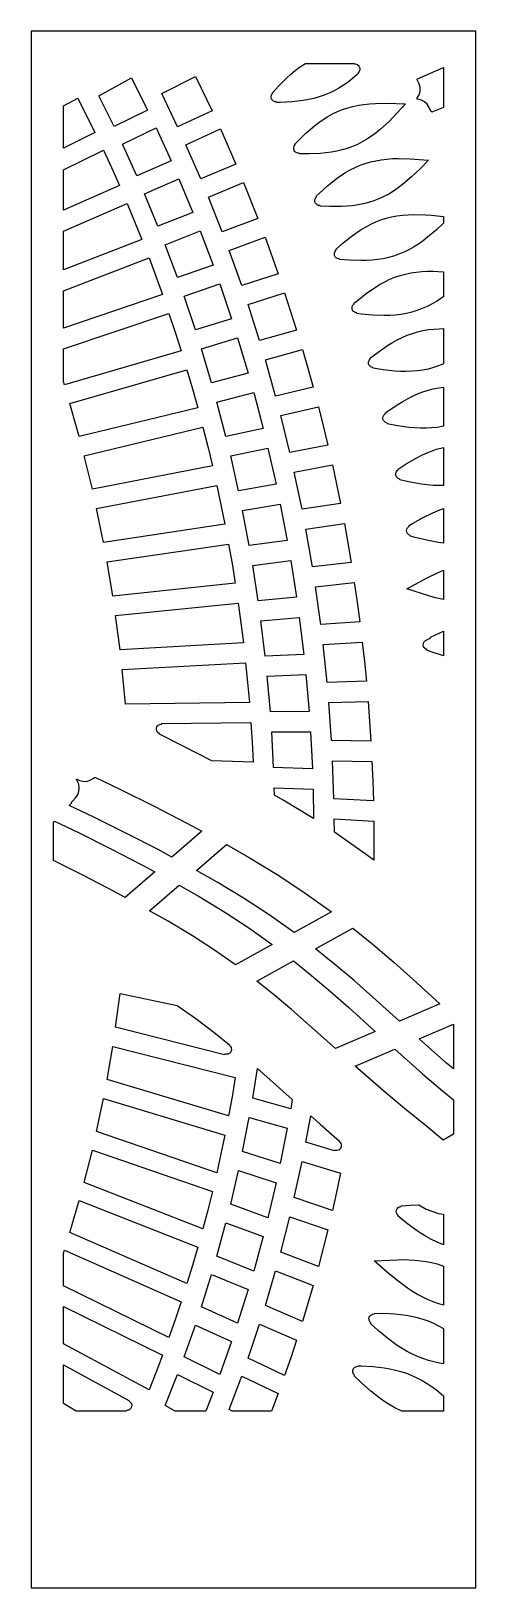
# Model space of a CAD drawing. Extents: x 0 to 400, y 0 to 1400.
import ezdxf

# ---------------------------------------------------------------- set-up
doc = ezdxf.new("R2010")
doc.units = 0
doc.layers.add('CUT', color=1, linetype='CONTINUOUS')
doc.layers.add('OUTLINE', color=7, linetype='CONTINUOUS')

msp = doc.modelspace()

# ---------------------------------------------------------------- linework, layer by layer
at = {"layer": 'CUT'}
for points in [[(117.48, 1343.77), (147.83, 1359.34), (162.75, 1328.35), (131.78, 1313.91)], [(216, 1341.81), (216.49, 1342.99), (217.11, 1343.89), (217.14, 1344.12), (216.94, 1344.51), (222.68, 1350.85), (229.91, 1358.02), (233.64, 1361.37), (237.47, 1364.54), (241.4, 1367.49), (246.75, 1371), (290.6, 1371), (290.76, 1370.59), (290.95, 1370.45), (292.49, 1370.21), (293.29, 1369.87), (294.02, 1369.38), (294.88, 1368.41), (295.42, 1367.22), (295.53, 1366.8), (295.6, 1365.93), (295.5, 1365.07), (295.03, 1363.84), (294.1, 1362.61), (294.06, 1362.38), (294.23, 1361.98), (292.8, 1360.62), (288.97, 1357.26), (285.03, 1354.14), (280.99, 1351.26), (276.84, 1348.63), (272.57, 1346.28), (268.2, 1344.19), (263.7, 1342.37), (259.1, 1340.81), (254.38, 1339.5), (249.57, 1338.42), (244.67, 1337.57), (234.62, 1336.41), (224.35, 1335.82), (220.85, 1335.74), (220.68, 1336.14), (220.49, 1336.27), (219.11, 1336.48), (217.94, 1336.99), (217.26, 1337.51), (216.69, 1338.15), (216.26, 1338.88), (215.9, 1340.12), (215.87, 1340.96)], [(347.31, 1356.71), (347.61, 1356.98), (347.53, 1357.17), (371, 1367.41), (371, 1331.28), (360.51, 1327.1), (360.42, 1327.32), (360.02, 1327.28), (359.67, 1327.55), (358.02, 1331.35), (356.31, 1334.19), (353.94, 1336.46), (351.07, 1338.02), (347.88, 1338.79), (347.44, 1338.82), (347.24, 1338.95), (347.1, 1339.14), (347.09, 1339.61), (347.35, 1339.93), (349, 1342.78), (349.84, 1345.97), (349.81, 1349.26), (348.9, 1352.47), (347.28, 1356.22)], [(90.34, 1357.87), (104.76, 1328.95), (74.55, 1314.11), (60.75, 1341.93)], [(57.44, 1308.85), (29, 1294.81), (29, 1332.7), (42, 1339.8)], [(236.65, 1296.63), (237.54, 1297.9), (237.57, 1298.13), (237.38, 1298.52), (239.75, 1300.99), (247.13, 1308.16), (254.77, 1314.78), (258.72, 1317.81), (262.76, 1320.63), (266.92, 1323.21), (271.18, 1325.55), (275.57, 1327.62), (280.08, 1329.44), (284.71, 1330.98), (289.47, 1332.27), (294.34, 1333.3), (299.33, 1334.08), (304.42, 1334.64), (309.61, 1334.99), (320.23, 1335.17), (336.57, 1334.6), (329.3, 1326.55), (321.87, 1318.86), (314.19, 1311.81), (310.23, 1308.58), (306.18, 1305.59), (302.02, 1302.86), (297.77, 1300.38), (293.41, 1298.18), (288.94, 1296.25), (284.36, 1294.59), (279.68, 1293.19), (274.91, 1292.06), (270.04, 1291.16), (265.08, 1290.49), (260.05, 1290.01), (249.81, 1289.55), (241.11, 1289.62), (240.96, 1290.02), (240.77, 1290.16), (239.28, 1290.41), (238.48, 1290.74), (237.78, 1291.21), (237.17, 1291.82), (236.7, 1292.53), (236.37, 1293.31), (236.2, 1294.14), (236.19, 1295), (236.35, 1295.83)], [(112.36, 1313.02), (125.87, 1283.43), (95, 1269.78), (82.08, 1298.24)], [(170.21, 1312.16), (184.13, 1280.47), (152.51, 1267.25), (139.17, 1297.77)], [(29, 1275.37), (64.97, 1293.03), (72.24, 1277.23), (79.35, 1261.31), (29, 1239.12)], [(255.19, 1246.83), (255.13, 1247.68), (255.35, 1248.94), (255.69, 1249.72), (256.61, 1250.94), (256.65, 1251.17), (256.48, 1251.58), (258.97, 1253.99), (266.62, 1260.91), (274.5, 1267.26), (278.57, 1270.15), (282.72, 1272.82), (286.98, 1275.26), (291.34, 1277.44), (295.81, 1279.36), (300.4, 1281.01), (305.11, 1282.38), (309.92, 1283.49), (314.86, 1284.34), (319.89, 1284.94), (325.03, 1285.31), (330.25, 1285.47), (340.93, 1285.25), (357.33, 1284.07), (349.76, 1276.26), (342.05, 1268.83), (334.11, 1262.05), (330.02, 1258.97), (325.85, 1256.12), (321.59, 1253.53), (317.24, 1251.21), (312.78, 1249.16), (308.23, 1247.39), (303.58, 1245.9), (298.83, 1244.68), (294, 1243.72), (289.08, 1243.01), (284.08, 1242.52), (279.01, 1242.23), (268.7, 1242.15), (259.9, 1242.55), (259.87, 1242.77), (259.57, 1243.11), (258.49, 1243.29), (257.68, 1243.57), (256.62, 1244.27), (255.79, 1245.25), (255.41, 1246.02)], [(114.05, 1224.5), (102.03, 1253.56), (132.97, 1267.15), (145.53, 1236.92)], [(159.38, 1250.77), (191.06, 1263.92), (203.96, 1231.58), (171.74, 1219.62)], [(29, 1220.01), (86.33, 1245.11), (93.06, 1228.94), (99.61, 1212.66), (29, 1185.2)], [(274.43, 1196.23), (273.55, 1197.16), (272.98, 1198.29), (272.75, 1199.55), (272.81, 1200.4), (273.02, 1201.23), (273.4, 1202), (274.37, 1203.19), (274.42, 1203.41), (274.27, 1203.82), (280.7, 1209.55), (288.7, 1215.93), (292.8, 1218.88), (296.97, 1221.63), (301.23, 1224.15), (305.58, 1226.43), (310.03, 1228.45), (314.59, 1230.21), (319.25, 1231.69), (324.03, 1232.9), (328.9, 1233.83), (333.88, 1234.49), (338.96, 1234.91), (344.13, 1235.08), (354.72, 1234.82), (360.11, 1234.43), (371, 1233.3), (371, 1227.28), (364.71, 1221.44), (356.63, 1214.58), (352.49, 1211.42), (348.29, 1208.49), (344.01, 1205.79), (339.65, 1203.36), (335.2, 1201.19), (330.66, 1199.31), (326.03, 1197.71), (321.31, 1196.39), (316.51, 1195.35), (311.62, 1194.57), (306.65, 1194.03), (301.61, 1193.73), (296.51, 1193.63), (286.16, 1193.93), (277.34, 1194.66), (277.32, 1194.88), (277.03, 1195.23), (275.54, 1195.6)], [(163.68, 1189.52), (131.63, 1178.35), (120.56, 1207.96), (152.1, 1220.32)], [(189.41, 1171.11), (178.07, 1202.82), (210.36, 1214.72), (222.2, 1181.78)], [(106.02, 1196.12), (112.19, 1179.62), (118.16, 1163.02), (29, 1132.81), (29, 1166.37)], [(288.75, 1150.21), (288.69, 1151.48), (288.86, 1152.31), (289.4, 1153.46), (290.4, 1154.61), (290.46, 1154.84), (290.32, 1155.26), (293.1, 1157.59), (301.25, 1163.95), (309.61, 1169.72), (313.89, 1172.31), (318.25, 1174.68), (322.69, 1176.8), (327.23, 1178.66), (331.86, 1180.25), (336.59, 1181.56), (341.42, 1182.59), (346.35, 1183.34), (351.37, 1183.82), (356.49, 1184.04), (361.69, 1184.03), (371, 1183.47), (371, 1161.2), (365, 1157.23), (360.61, 1154.69), (356.15, 1152.41), (351.61, 1150.41), (346.99, 1148.7), (342.29, 1147.27), (337.51, 1146.12), (332.65, 1145.26), (327.72, 1144.66), (322.72, 1144.31), (317.65, 1144.2), (307.35, 1144.56), (296.89, 1145.52), (293.03, 1146.01), (292.93, 1146.43), (292.76, 1146.59), (291.29, 1147.01), (290.55, 1147.43), (289.91, 1147.98), (289.16, 1149.01)], [(180.28, 1141.28), (147.71, 1131.41), (137.6, 1161.52), (169.71, 1172.61)], [(238.78, 1131.15), (205.48, 1121.8), (195.19, 1154.02), (228.03, 1164.62)], [(134.95, 1112.48), (29.87, 1082), (29, 1084.82), (29, 1114.24), (123.99, 1146.16), (129.57, 1129.37)], [(153.13, 1114.31), (185.75, 1124.1), (195.28, 1092.31), (162.24, 1083.76)], [(303.46, 1101.16), (303.45, 1102.43), (303.66, 1103.26), (304.25, 1104.4), (305.25, 1105.47), (305.31, 1105.69), (305.18, 1106.1), (312.11, 1111.42), (320.58, 1117.21), (324.9, 1119.85), (329.28, 1122.29), (333.73, 1124.5), (338.26, 1126.46), (342.88, 1128.15), (347.58, 1129.56), (352.37, 1130.7), (357.26, 1131.55), (362.23, 1132.11), (367.29, 1132.41), (371, 1132.43), (371, 1100.75), (366.44, 1098.95), (361.75, 1097.4), (356.98, 1096.15), (352.15, 1095.18), (347.24, 1094.5), (342.27, 1094.08), (337.24, 1093.92), (332.14, 1094), (327, 1094.28), (316.59, 1095.37), (307.62, 1096.78), (307.53, 1097.21), (307.36, 1097.38), (305.9, 1097.85), (305.17, 1098.3), (304.55, 1098.87), (303.83, 1099.93)], [(244.05, 1113.73), (248.95, 1096.8), (253.67, 1079.78), (219.91, 1071.78), (210.69, 1104.46)], [(43.29, 1035.31), (34.94, 1065.11), (140.18, 1095.34), (145.15, 1078.28), (149.93, 1061.14)], [(318.37, 1055.73), (318.45, 1055.95), (318.34, 1056.38), (321.23, 1058.46), (329.84, 1064.21), (334.21, 1066.88), (338.63, 1069.36), (343.11, 1071.63), (347.65, 1073.68), (352.26, 1075.47), (356.95, 1076.99), (361.72, 1078.23), (366.57, 1079.18), (371, 1079.78), (371, 1044.64), (365.18, 1043.65), (360.24, 1043.15), (355.23, 1042.92), (350.17, 1042.95), (345.07, 1043.21), (339.91, 1043.69), (329.51, 1045.16), (320.37, 1046.95), (320.38, 1047.16), (320.15, 1047.54), (318.71, 1048.08), (317.68, 1048.83), (316.91, 1049.84), (316.46, 1051.04), (316.37, 1052.3), (316.65, 1053.55), (317.28, 1054.66)], [(175.19, 1035.47), (167.09, 1066.41), (200.18, 1074.89), (208.66, 1042.68)], [(258.35, 1062.14), (262.69, 1044.99), (266.83, 1027.77), (232.67, 1021.14), (224.55, 1054.21)], [(55.05, 988.01), (47.76, 1018.18), (154.54, 1043.75), (158.9, 1026.46), (163.05, 1009.11)], [(186.53, 986.65), (179.47, 1017.93), (212.97, 1025.06), (220.36, 992.5)], [(355.34, 1020.43), (359.97, 1022.3), (364.66, 1023.92), (371, 1025.61), (371, 991.28), (366.58, 991.25), (361.5, 991.46), (356.39, 991.92), (351.23, 992.59), (340.83, 994.46), (331.76, 996.58), (331.7, 997.02), (331.55, 997.2), (330.16, 997.76), (329.46, 998.26), (328.87, 998.88), (328.42, 999.6), (328.11, 1000.4), (327.95, 1001.67), (328.05, 1002.51), (328.31, 1003.32), (328.73, 1004.07), (329.28, 1004.73), (330.12, 1005.44), (330.2, 1005.89), (330.11, 1006.09), (337.36, 1010.84), (346.26, 1016), (350.78, 1018.32)], [(278.23, 975.22), (243.71, 969.98), (236.71, 1003.38), (270.92, 1009.93), (274.67, 992.6)], [(174.27, 956.5), (65.11, 940.2), (58.91, 970.69), (167.03, 991.52), (170.76, 974.04)], [(190.21, 968.94), (224.08, 974.7), (230.37, 941.85), (196.22, 937.38)], [(339.12, 953.99), (339.98, 954.68), (340.07, 954.89), (339.98, 955.33), (343.1, 957.23), (352.13, 962.33), (361.3, 966.81), (365.95, 968.75), (371, 970.55), (371, 939.59), (366.08, 940.21), (355.75, 942.12), (345.34, 944.66), (341.19, 945.81), (341.16, 946.24), (341.01, 946.42), (339.75, 947.03), (338.78, 947.85), (338.29, 948.54), (337.81, 949.72), (337.7, 950.98), (337.94, 952.23), (338.54, 953.35)], [(253.02, 918.38), (247.15, 952.06), (281.7, 957.21), (287.83, 922.21)], [(73.44, 891.99), (68.34, 922.72), (177.61, 938.74), (180.69, 921.11), (183.57, 903.43)], [(233.49, 923.9), (238.65, 890.82), (204.24, 887.75), (199.31, 919.52)], [(371, 915.23), (371, 888.8), (363.82, 890.46), (358.65, 891.86), (337.88, 898.34), (356.22, 908.47), (365.5, 912.95)], [(260.55, 866.46), (255.84, 900.34), (290.68, 904.07), (293.25, 886.48), (295.6, 868.86)], [(80.02, 843.48), (76.03, 874.39), (186.25, 885.54), (188.68, 867.79), (190.9, 850.01)], [(206.72, 869.78), (241.15, 872.77), (245.19, 839.51), (210.57, 837.85)], [(354.67, 851.9), (359.01, 854.2), (359.12, 854.4), (359.09, 854.84), (363.19, 856.83), (371, 860.26), (371, 838.34), (359.94, 841.86), (355.84, 843.32), (355.83, 843.76), (355.7, 843.95), (354.44, 844.65), (353.54, 845.55), (352.92, 846.66), (352.66, 847.92), (352.77, 849.18), (353.22, 850.37), (353.71, 851.07)], [(266.3, 814.3), (262.76, 848.32), (297.83, 850.63), (299.78, 832.96), (301.54, 815.27)], [(196.26, 796.36), (84.83, 794.77), (81.97, 825.8), (192.92, 832.04), (194.7, 814.21)], [(215.2, 787.78), (212.44, 819.82), (247.07, 821.39), (249.96, 788.03)], [(270.25, 762), (267.88, 796.1), (303.13, 796.98), (304.47, 779.26), (305.6, 761.54)], [(117.2, 776.86), (117.39, 777), (117.54, 777.4), (197.6, 778.34), (198.72, 760.48), (199.61, 742.61), (162.53, 743.73), (137.37, 756.71), (115.36, 767.65), (115.41, 768.09), (115.3, 768.29), (114.03, 769.21), (113.47, 769.86), (113.04, 770.61), (112.7, 771.87), (112.66, 772.31), (112.73, 773.16), (113.14, 774.4), (113.61, 775.13), (114.22, 775.75), (114.93, 776.25), (115.72, 776.59)], [(218.1, 737.64), (216.44, 769.71), (251.22, 769.86), (252.95, 736.46)], [(307.8, 707.77), (272.39, 709.68), (271.2, 743.78), (306.57, 743.22), (307.28, 725.49)], [(43.52, 726.23), (46.5, 725.4), (49.59, 725.33), (52.6, 726.03), (55.34, 727.45), (56.24, 728.25), (57.12, 728.81), (57.34, 728.84), (57.7, 728.67), (57.88, 728.86), (80.38, 718.04), (110.66, 702.98), (140.03, 687.82), (153.65, 680.48), (126.69, 657.19), (114.19, 663.9), (85.71, 678.55), (56.25, 693.17), (34.32, 703.69), (36.5, 706.01), (36.31, 706.43), (36.34, 706.66), (36.47, 706.86), (39.97, 710.61), (41.91, 713.31), (43.04, 716.38), (43.34, 719.64), (42.76, 722.87), (41.36, 725.83), (40.86, 726.42), (40.72, 726.87), (40.79, 727.1), (40.95, 727.28), (41.39, 727.41)], [(218.9, 712.9), (218.72, 719.56), (253.58, 718.29), (254.1, 691.79), (226.56, 708.53)], [(73.97, 626.66), (46.96, 640.58), (20, 653.99), (20, 688.39), (21.12, 689.59), (42.67, 679.18), (71.61, 664.74), (99.5, 650.3), (111.33, 643.91), (84.7, 620.9)], [(308.13, 689.47), (308.13, 654.45), (302.46, 658.73), (280.12, 674.62), (272.79, 679.49), (272.7, 691.47)], [(148.63, 645.23), (175.63, 668.44), (195.45, 657.23), (221.25, 641.59), (245.35, 625.72), (270.02, 608.06), (236.48, 589.43), (213.99, 605.4), (191.52, 620.1), (167.32, 634.7)], [(123.38, 599.51), (106.49, 609.01), (133.16, 631.94), (151.15, 621.75), (174.33, 607.69), (195.77, 593.59), (216.88, 578.54), (183.84, 560.18), (164.86, 573.55), (145, 586.5)], [(367.6, 525.32), (331.31, 509.76), (307.36, 531.31), (290.45, 546.15), (272.89, 560.99), (255.78, 574.76), (289.33, 593.28), (307.88, 578.23), (326.16, 562.63), (343.53, 547.22)], [(269.23, 536.36), (285.75, 521.8), (309.44, 500.39), (273.74, 485.09), (250.17, 506.15), (234.1, 520.14), (217.79, 533.84), (203.02, 545.64), (236.06, 563.88), (252.23, 550.81)], [(174.42, 479.96), (174.21, 479.87), (173.96, 479.51), (76.03, 504.22), (80.02, 534.52), (131.38, 523.74), (148.12, 511.97), (164.2, 499.86), (178.48, 488.44), (178.35, 488.03), (178.41, 487.81), (179.38, 486.73), (179.79, 485.98), (180.05, 485.17), (180.16, 484.32), (180.1, 483.48), (179.7, 482.27), (179.26, 481.55), (178.67, 480.92), (177.6, 480.23), (176.8, 479.94), (175.95, 479.82)], [(380, 506.84), (380, 466.67), (373.73, 471.96), (349.12, 493.71)], [(183.57, 458.93), (180.69, 441.69), (177.61, 424.52), (68.34, 457.05), (73.44, 487.01)], [(291.49, 469.2), (327.14, 484.36), (352.02, 462.28), (369.97, 447.03), (380, 438.92), (380, 407.97), (370.52, 402.69), (355.86, 414.92), (335.82, 430.97), (317.11, 446.71)], [(203.59, 467.15), (234.9, 439.32), (233.49, 430.92), (199.31, 440.46)], [(174.27, 407.27), (170.76, 390.26), (167.03, 373.34), (58.91, 410.51), (65.11, 440.06)], [(196.22, 423.07), (230.37, 413.44), (224.08, 381.54), (190.21, 392.42)], [(272.98, 393.37), (272.72, 393.03), (247.15, 400.7), (251.48, 424.49), (260.02, 416.88), (277.37, 401.87), (277.22, 401.45), (277.27, 401.23), (278.02, 400.4), (278.48, 399.68), (278.88, 398.47), (278.92, 397.19), (278.74, 396.36), (278.4, 395.57), (277.63, 394.55), (276.97, 394.01), (276.21, 393.62), (274.97, 393.31), (274.12, 393.31), (273.2, 393.44)], [(154.54, 322.99), (47.76, 364.7), (55.05, 393.77), (163.05, 356.36), (158.9, 339.62)], [(236.71, 350.95), (243.71, 383.3), (278.23, 372.84), (274.67, 356), (270.92, 339.23)], [(186.53, 375.26), (220.36, 364.3), (212.97, 332.86), (179.47, 345.05)], [(34.94, 319.71), (43.29, 348.25), (149.93, 306.31), (145.15, 289.89), (140.18, 273.58)], [(332.88, 343.26), (332.9, 343.48), (340.83, 344.14), (348.64, 344.4), (355.16, 340.61), (366.5, 336.76), (371, 336.19), (371, 308.43), (364.66, 311.08), (359.97, 313.41), (355.34, 315.98), (350.78, 318.78), (346.26, 321.78), (337.36, 328.28), (330.02, 334.2), (330.15, 334.62), (330.09, 334.85), (329.07, 335.99), (328.5, 337.16), (328.31, 338.45), (328.5, 339.74), (329.07, 340.91), (329.95, 341.88), (331.07, 342.53), (332.59, 342.91)], [(175.19, 328.16), (208.66, 315.88), (200.18, 284.96), (167.09, 298.44)], [(224.55, 301.96), (232.67, 333.8), (266.83, 322.01), (262.69, 305.42), (258.35, 288.92)], [(123.99, 225.2), (29, 271.48), (29, 300.89), (29.87, 303.58), (134.95, 257.23), (129.57, 241.15)], [(371, 254.26), (366.57, 255.53), (361.72, 257.21), (356.95, 259.18), (352.26, 261.41), (347.65, 263.89), (343.11, 266.62), (338.63, 269.57), (329.84, 276.05), (321.23, 283.1), (308.46, 294.21), (329.51, 295.15), (334.73, 295.17), (345.07, 294.75), (350.17, 294.24), (355.23, 293.51), (360.24, 292.52), (365.18, 291.27), (371, 289.4)], [(153.13, 252.65), (162.24, 281.83), (195.28, 268.28), (185.75, 237.93)], [(244.05, 239.49), (210.69, 253.81), (219.91, 285.09), (253.67, 271.98), (248.95, 255.69)], [(29, 252.91), (118.16, 209.22), (112.19, 193.52), (106.02, 177.96), (29, 219.34)], [(306.14, 245.68), (306.94, 246.04), (308.49, 246.3), (308.79, 246.63), (308.83, 246.84), (316.59, 246.9), (327, 246.41), (332.14, 245.92), (337.24, 245.22), (342.27, 244.3), (347.24, 243.13), (352.15, 241.71), (356.98, 240.01), (361.75, 238.04), (366.44, 235.78), (371, 233.29), (371, 201.61), (367.29, 202.19), (362.23, 203.25), (357.26, 204.57), (352.37, 206.16), (347.58, 208.01), (342.88, 210.14), (338.26, 212.53), (333.73, 215.17), (329.28, 218.05), (320.58, 224.45), (312.11, 231.52), (305.33, 237.75), (305.49, 238.17), (305.44, 238.39), (304.72, 239.25), (304.11, 240.41), (303.91, 241.27), (303.88, 242.14), (304.16, 243.42), (304.56, 244.21), (305.42, 245.19)], [(180.28, 221.58), (169.71, 191.85), (137.6, 207.79), (147.71, 236.37)], [(228.03, 191.02), (195.19, 206.58), (205.48, 237.25), (238.78, 222.87), (233.5, 206.89)], [(86.07, 159.6), (85.65, 159.41), (85.49, 159), (40.38, 159), (29, 165.7), (29, 200.52), (87.99, 168.65), (87.92, 168.45), (88.04, 168.01), (89.22, 167.1), (89.76, 166.43), (90.16, 165.67), (90.47, 164.42), (90.4, 163.13), (89.97, 161.93), (89.48, 161.2), (88.88, 160.6), (87.77, 159.93), (86.94, 159.69)], [(290.58, 197.95), (291.27, 198.49), (292.05, 198.9), (292.89, 199.14), (293.99, 199.25), (294.31, 199.57), (294.35, 199.78), (296.89, 199.72), (307.35, 199.1), (312.53, 198.59), (317.65, 197.91), (322.72, 197.02), (327.72, 195.92), (332.65, 194.58), (337.51, 192.98), (342.29, 191.11), (346.99, 188.97), (351.61, 186.56), (356.15, 183.87), (360.61, 180.92), (365, 177.72), (371, 172.84), (371, 159), (333.5, 159), (327.23, 161.99), (322.69, 164.54), (318.25, 167.33), (313.89, 170.36), (305.4, 177.03), (297.16, 184.37), (290.56, 190.83), (290.73, 191.24), (290.69, 191.47), (290.01, 192.32), (289.59, 193.1), (289.34, 193.94), (289.25, 194.8), (289.34, 195.68), (289.6, 196.52), (290.02, 197.28)], [(157.06, 159), (129.62, 159), (120.56, 163.92), (131.63, 191.86), (163.68, 175.85)], [(178.07, 160.37), (189.41, 190.37), (222.2, 174.74), (216.32, 159), (180.71, 159)]]:
    msp.add_lwpolyline(points, close=True, dxfattribs=at)
at = {"layer": 'OUTLINE'}
msp.add_lwpolyline([(0, 0), (400, 0), (400, 1400), (0, 1400)], close=True, dxfattribs=at)

doc.saveas('drawing.dxf')
